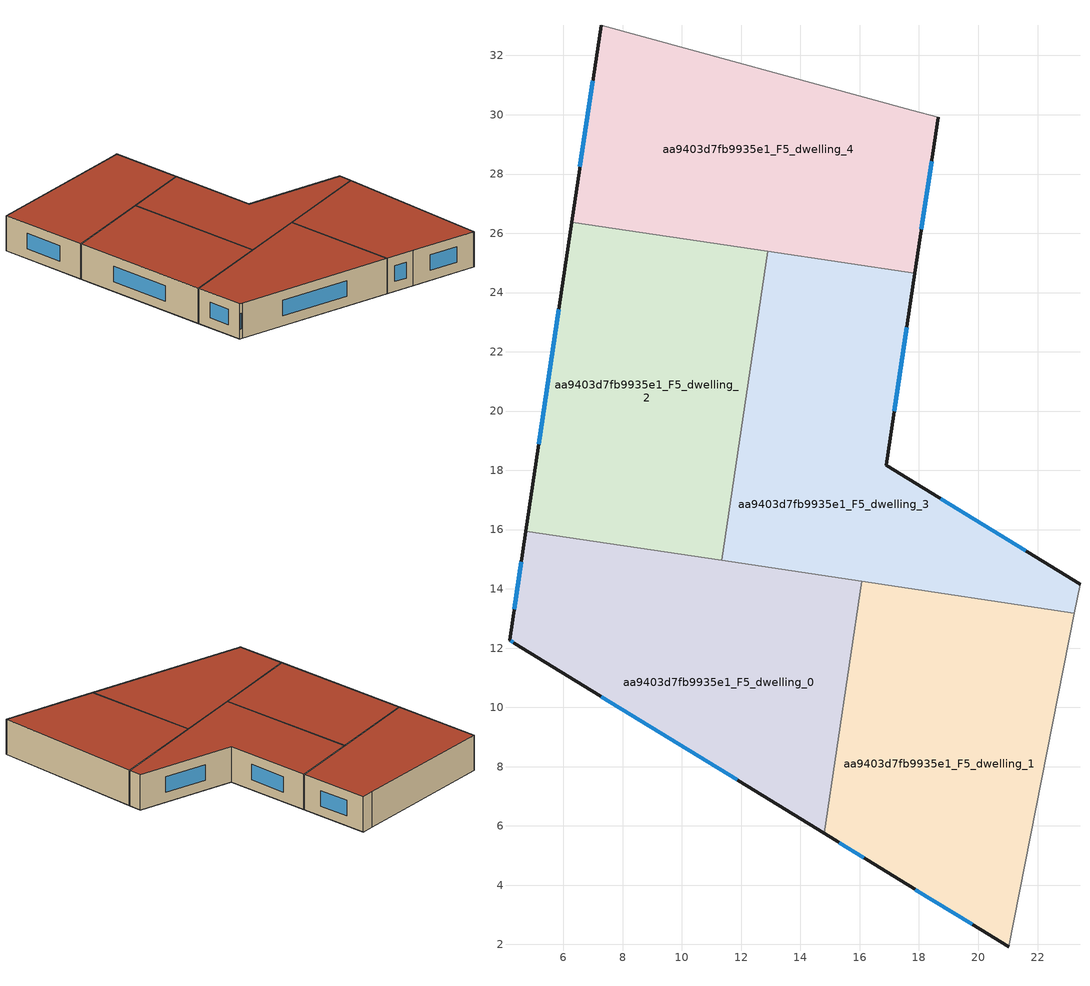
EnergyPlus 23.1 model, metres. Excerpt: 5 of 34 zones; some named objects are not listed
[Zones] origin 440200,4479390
aa9403d7fb9935e1_F5_dwelling_0
 floor to aa9403d7fb9935e1_F4_dwelling_0 (EU_floor_Construction): 14.79,5.75 16.06,14.25 4.73,15.94 4.18,12.27 4.35,12.17 z15
 wall outside (EU_wall_Construction): 14.79,5.75 4.35,12.17 4.18,12.27 4.73,15.94 z15:18
 wall to aa9403d7fb9935e1_F5_dwelling_1 (EU_wall_Construction): 16.06,14.25 14.79,5.75 z15:18
 wall to aa9403d7fb9935e1_F5_dwelling_2 (EU_wall_Construction): 4.73,15.94 11.34,14.96 z15:18
 wall to aa9403d7fb9935e1_F5_dwelling_3 (EU_wall_Construction): 11.34,14.96 16.06,14.25 z15:18
 window (EU_Window_Construction): 11.86,7.55 7.28,10.37 / 4.3,12.2 4.23,12.24 / 4.33,13.3 4.57,14.91 z15.84:17.16
 roof outside (EU_roof_Construction): 16.06,14.25 14.79,5.75 4.35,12.17 4.18,12.27 4.73,15.94 z18
aa9403d7fb9935e1_F5_dwelling_1
 floor to aa9403d7fb9935e1_F4_dwelling_1 (EU_floor_Construction): 21.02,1.92 23.24,13.18 16.06,14.25 14.79,5.75 16.65,4.6 z15
 wall outside (EU_wall_Construction): 21.02,1.92 16.65,4.6 14.79,5.75 z15:18
 wall adiabatic (EU_wall_Construction): 23.24,13.18 21.02,1.92 z15:18
 wall to aa9403d7fb9935e1_F5_dwelling_3 (EU_wall_Construction): 16.06,14.25 23.24,13.18 z15:18
 window (EU_Window_Construction): 19.79,2.68 17.88,3.85 / 16.13,4.92 15.32,5.42 z15.84:17.16
 roof outside (EU_roof_Construction): 23.24,13.18 21.02,1.92 16.65,4.6 14.79,5.75 16.06,14.25 z18
aa9403d7fb9935e1_F5_dwelling_2
 floor to aa9403d7fb9935e1_F4_dwelling_2 (EU_floor_Construction): 11.34,14.96 12.9,25.39 6.28,26.37 4.73,15.94 z15
 wall outside (EU_wall_Construction): 4.73,15.94 6.28,26.37 z15:18
 wall to aa9403d7fb9935e1_F5_dwelling_3 (EU_wall_Construction): 12.9,25.39 11.34,14.96 z15:18
 wall to aa9403d7fb9935e1_F5_dwelling_4 (EU_wall_Construction): 6.28,26.37 12.9,25.39 z15:18
 window (EU_Window_Construction): 5.16,18.87 5.85,23.44 z15.84:17.16
 roof outside (EU_roof_Construction): 12.9,25.39 11.34,14.96 4.73,15.94 6.28,26.37 z18
aa9403d7fb9935e1_F5_dwelling_3
 floor to aa9403d7fb9935e1_F4_dwelling_3 (EU_floor_Construction): 23.24,13.18 23.43,14.16 16.9,18.18 17.86,24.65 12.9,25.39 11.34,14.96 z15
 wall outside (EU_wall_Construction): 17.86,24.65 16.9,18.18 23.43,14.16 z15:18
 wall adiabatic (EU_wall_Construction): 23.43,14.16 23.24,13.18 z15:18
 wall to aa9403d7fb9935e1_F5_dwelling_4 (EU_wall_Construction): 12.9,25.39 17.86,24.65 z15:18
 window (EU_Window_Construction): 17.59,22.83 17.17,19.99 / 18.73,17.05 21.6,15.29 z15.84:17.16
 roof outside (EU_roof_Construction): 17.86,24.65 16.9,18.18 23.43,14.16 23.24,13.18 11.34,14.96 12.9,25.39 z18
aa9403d7fb9935e1_F5_dwelling_4
 floor to aa9403d7fb9935e1_F4_dwelling_4 (EU_floor_Construction): 17.86,24.65 18.65,29.92 17.76,30.16 7.27,33.02 6.28,26.37 z15
 wall outside (EU_wall_Construction): 18.65,29.92 17.86,24.65 / 6.28,26.37 7.27,33.02 z15:18
 wall adiabatic (EU_wall_Construction): 7.27,33.02 17.76,30.16 18.65,29.92 z15:18
 window (EU_Window_Construction): 18.43,28.44 18.08,26.13 / 6.56,28.24 6.99,31.15 z15.84:17.16
 roof outside (EU_roof_Construction): 17.76,30.16 18.65,29.92 17.86,24.65 6.28,26.37 7.27,33.02 z18
[Building]
EU S2 Campaign: North Axis=0; Terrain=City; Solar Distribution=FullExterior
[Site:Location]
Madrid: Latitude=40.5; Longitude=-3.5; Time Zone=1; Elevation=609
[SizingPeriod:WeatherFileDays]
AnnualSizingPeriod: Begin Month=1; Begin Day of Month=1; End Month=12; End Day of Month=31; Day of Week for Start Day=Monday; Use Weather File Daylight Saving Period=No; Use Weather File Rain and Snow Indicators=No
[MATERIAL]
EU_InternalMass_Material: Roughness=MediumRough; Thickness=0.1; Conductivity=1; Density=1800; Specific Heat=900; Thermal Absorptance=0.9; Solar Absorptance=0.7; Visible Absorptance=0.7
[MATERIAL:NOMASS] Roughness=MediumRough; Thermal Absorptance=0.9; Solar Absorptance=0.7; Visible Absorptance=0.7
Name | Thermal Resistance
EU_wall_NoMass; EU_roof_NoMass | 2.16768
EU_floor_NoMass | 1.14339
[WINDOWMATERIAL:SIMPLEGLAZINGSYSTEM]
EU_Window_SimpleGlazing: UFactor=3.23888; Solar Heat Gain Coefficient=0.85; Visible Transmittance=0.85
[CONSTRUCTION]
EU_wall_Construction: EU_wall_NoMass
EU_roof_Construction: EU_roof_NoMass
EU_floor_Construction: EU_floor_NoMass
EU_InternalMass_Construction: EU_InternalMass_Material
EU_Window_Construction: EU_Window_SimpleGlazing
[ZONE] Type=1; Multiplier=1; Ceiling Height=autocalculate; Floor Area=autocalculate; Part of Total Floor Area=Yes
Name | Volume
aa9403d7fb9935e1_F5_dwelling_0 | 211.666
aa9403d7fb9935e1_F5_dwelling_1 | 211.572
aa9403d7fb9935e1_F5_dwelling_2 | 211.58
aa9403d7fb9935e1_F5_dwelling_3 | 211.595
aa9403d7fb9935e1_F5_dwelling_4 | 211.575
[INTERNALMASS] Construction=EU_InternalMass_Construction
Name | Zone or ZoneList | Surface Area
aa9403d7fb9935e1_F5_dwelling_0_EU_InternalMass | aa9403d7fb9935e1_F5_dwelling_0 | 70.527
aa9403d7fb9935e1_F5_dwelling_1_EU_InternalMass | aa9403d7fb9935e1_F5_dwelling_1 | 70.5228
aa9403d7fb9935e1_F5_dwelling_2_EU_InternalMass | aa9403d7fb9935e1_F5_dwelling_2 | 70.5275
aa9403d7fb9935e1_F5_dwelling_3_EU_InternalMass | aa9403d7fb9935e1_F5_dwelling_3 | 70.5324
aa9403d7fb9935e1_F5_dwelling_4_EU_InternalMass | aa9403d7fb9935e1_F5_dwelling_4 | 70.5248
[OTHEREQUIPMENT] Fuel Type=Electricity; Design Level Calculation Method=Watts/Area; Power per Zone Floor Area=1; Fraction Latent=0; Fraction Radiant=0; Fraction Lost=0; Carbon Dioxide Generation Rate=0; EndUse Subcategory=EU_Step8_InternalGains
Name | Zone or ZoneList or Space or SpaceList | Schedule
EU_Step8_InternalGain_aa9403d7fb9935e1_F5_dwelling_0_f000 | aa9403d7fb9935e1_F5_dwelling_0 | EU_Step8_GainSchedule_aa9403d7fb9935e1_F5_dwelling_0_f000
EU_Step8_InternalGain_aa9403d7fb9935e1_F5_dwelling_1_f000 | aa9403d7fb9935e1_F5_dwelling_1 | EU_Step8_GainSchedule_aa9403d7fb9935e1_F5_dwelling_1_f000
EU_Step8_InternalGain_aa9403d7fb9935e1_F5_dwelling_2_f000 | aa9403d7fb9935e1_F5_dwelling_2 | EU_Step8_GainSchedule_aa9403d7fb9935e1_F5_dwelling_2_f000
EU_Step8_InternalGain_aa9403d7fb9935e1_F5_dwelling_3_f000 | aa9403d7fb9935e1_F5_dwelling_3 | EU_Step8_GainSchedule_aa9403d7fb9935e1_F5_dwelling_3_f000
EU_Step8_InternalGain_aa9403d7fb9935e1_F5_dwelling_4_f000 | aa9403d7fb9935e1_F5_dwelling_4 | EU_Step8_GainSchedule_aa9403d7fb9935e1_F5_dwelling_4_f000
[ZONEVENTILATION:DESIGNFLOWRATE] Schedule=EU_AlwaysOn; Design Flow Rate Calculation Method=AirChanges/Hour; Air Changes per Hour=0.480546; Ventilation Type=Natural; Fan Pressure Rise=0; Fan Total Efficiency=1; Constant Term Coefficient=1; Temperature Term Coefficient=0; Velocity Term Coefficient=0; Velocity Squared Term Coefficient=0; Minimum Indoor Temperature=-100; Maximum Indoor Temperature=100; Delta Temperature=-100; Minimum Outdoor Temperature=-100; Maximum Outdoor Temperature=100; Maximum Wind Speed=40
Name | Zone or ZoneList or Space or SpaceList
EU_ConstantAir_aa9403d7fb9935e1_F5_dwelling_0 | aa9403d7fb9935e1_F5_dwelling_0
EU_ConstantAir_aa9403d7fb9935e1_F5_dwelling_1 | aa9403d7fb9935e1_F5_dwelling_1
EU_ConstantAir_aa9403d7fb9935e1_F5_dwelling_2 | aa9403d7fb9935e1_F5_dwelling_2
EU_ConstantAir_aa9403d7fb9935e1_F5_dwelling_3 | aa9403d7fb9935e1_F5_dwelling_3
EU_ConstantAir_aa9403d7fb9935e1_F5_dwelling_4 | aa9403d7fb9935e1_F5_dwelling_4
[HVACTEMPLATE:ZONE:IDEALLOADSAIRSYSTEM] System Availability Schedule=EU_AlwaysOn; Maximum Heating Supply Air Temperature=50; Minimum Cooling Supply Air Temperature=13; Maximum Heating Supply Air Humidity Ratio=0.0156; Minimum Cooling Supply Air Humidity Ratio=0.0077; Heating Limit=NoLimit; Cooling Limit=NoLimit; Heating Availability Schedule=EU_AlwaysOn; Cooling Availability Schedule=EU_CoolingOff; Dehumidification Control Type=ConstantSensibleHeatRatio; Cooling Sensible Heat Ratio=0.7; Dehumidification Setpoint=60; Humidification Control Type=None; Humidification Setpoint=30; Outdoor Air Method=None; Outdoor Air Flow Rate per Person=0.00944; Outdoor Air Flow Rate per Zone Floor Area=0; Outdoor Air Flow Rate per Zone=0; Demand Controlled Ventilation Type=None; Outdoor Air Economizer Type=NoEconomizer; Heat Recovery Type=None; Sensible Heat Recovery Effectiveness=0.7; Latent Heat Recovery Effectiveness=0.65
Name | Template Thermostat
aa9403d7fb9935e1_F5_dwelling_0 | EU_HeatOnly_aa9403d7fb9935e1_F5_dwelling_0
aa9403d7fb9935e1_F5_dwelling_1 | EU_HeatOnly_aa9403d7fb9935e1_F5_dwelling_1
aa9403d7fb9935e1_F5_dwelling_2 | EU_HeatOnly_aa9403d7fb9935e1_F5_dwelling_2
aa9403d7fb9935e1_F5_dwelling_3 | EU_HeatOnly_aa9403d7fb9935e1_F5_dwelling_3
aa9403d7fb9935e1_F5_dwelling_4 | EU_HeatOnly_aa9403d7fb9935e1_F5_dwelling_4
[SIZING:ZONE] Zone Cooling Design Supply Air Temperature Input Method=SupplyAirTemperature; Zone Cooling Design Supply Air Temperature=13; Zone Heating Design Supply Air Temperature Input Method=SupplyAirTemperature; Zone Heating Design Supply Air Temperature=50; Zone Cooling Design Supply Air Humidity Ratio=0.008; Zone Heating Design Supply Air Humidity Ratio=0.008; Cooling Design Air Flow Method=DesignDay; Cooling Design Air Flow Rate=0; Cooling Minimum Air Flow per Zone Floor Area=0.000762; Cooling Minimum Air Flow=0; Cooling Minimum Air Flow Fraction=0.2; Heating Design Air Flow Method=DesignDay; Heating Design Air Flow Rate=0; Heating Maximum Air Flow per Zone Floor Area=0.002032; Heating Maximum Air Flow=0.141576; Heating Maximum Air Flow Fraction=0.3; Account for Dedicated Outdoor Air System=No; Dedicated Outdoor Air System Control Strategy=NeutralSupplyAir; Dedicated Outdoor Air Low Setpoint Temperature for Design=autosize; Dedicated Outdoor Air High Setpoint Temperature for Design=autosize; Zone Load Sizing Method=Sensible Load Only No Latent Load; Zone Latent Cooling Design Supply Air Humidity Ratio Input Method=HumidityRatioDifference; Zone Cooling Design Supply Air Humidity Ratio Difference=0.005; Zone Latent Heating Design Supply Air Humidity Ratio Input Method=HumidityRatioDifference; Zone Humidification Design Supply Air Humidity Ratio Difference=0.005
aa9403d7fb9935e1_F5_dwelling_0; aa9403d7fb9935e1_F5_dwelling_1; aa9403d7fb9935e1_F5_dwelling_2; aa9403d7fb9935e1_F5_dwelling_3; aa9403d7fb9935e1_F5_dwelling_4
[SCHEDULE:CONSTANT]
Name | Hourly Value
EU_AlwaysOn | 1
EU_CoolingOff | 0
[SCHEDULE:FILE] Column Number=1; Rows to Skip at Top=0; Number of Hours of Data=8760; Column Separator=Comma; Interpolate to Timestep=No; Minutes per Item=60; Adjust Schedule for Daylight Savings=Yes
Name | File
EU_Step8_GainSchedule_aa9403d7fb9935e1_F5_dwelling_0_f000 | ../../schedules/aa9403d7fb9935e1/aa9403d7fb9935e1_F5_dwelling_0_f000_gain.csv
EU_Step8_GainSchedule_aa9403d7fb9935e1_F5_dwelling_1_f000 | ../../schedules/aa9403d7fb9935e1/aa9403d7fb9935e1_F5_dwelling_1_f000_gain.csv
EU_Step8_GainSchedule_aa9403d7fb9935e1_F5_dwelling_2_f000 | ../../schedules/aa9403d7fb9935e1/aa9403d7fb9935e1_F5_dwelling_2_f000_gain.csv
EU_Step8_GainSchedule_aa9403d7fb9935e1_F5_dwelling_3_f000 | ../../schedules/aa9403d7fb9935e1/aa9403d7fb9935e1_F5_dwelling_3_f000_gain.csv
EU_Step8_GainSchedule_aa9403d7fb9935e1_F5_dwelling_4_f000 | ../../schedules/aa9403d7fb9935e1/aa9403d7fb9935e1_F5_dwelling_4_f000_gain.csv
